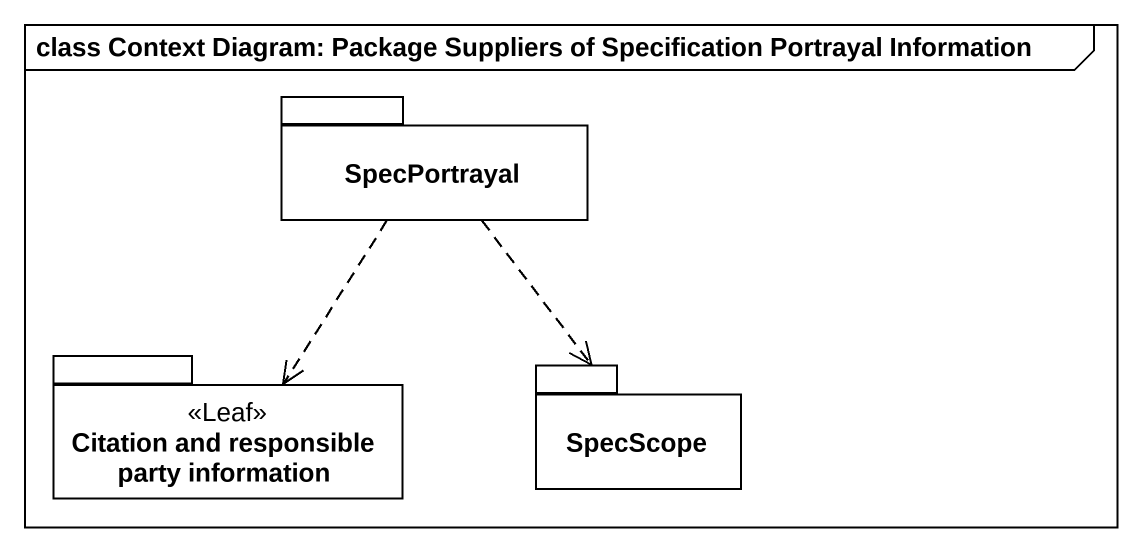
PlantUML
@startuml
mainframe class Context Diagram: Package Suppliers of Specification Portrayal Information
package SpecPortrayal {
}
package "Citation and responsible party information" as Citation_and_responsible <<Leaf>> {
}
package SpecScope {
}
SpecPortrayal ..> Citation_and_responsible
SpecPortrayal ..> SpecScope
@enduml
